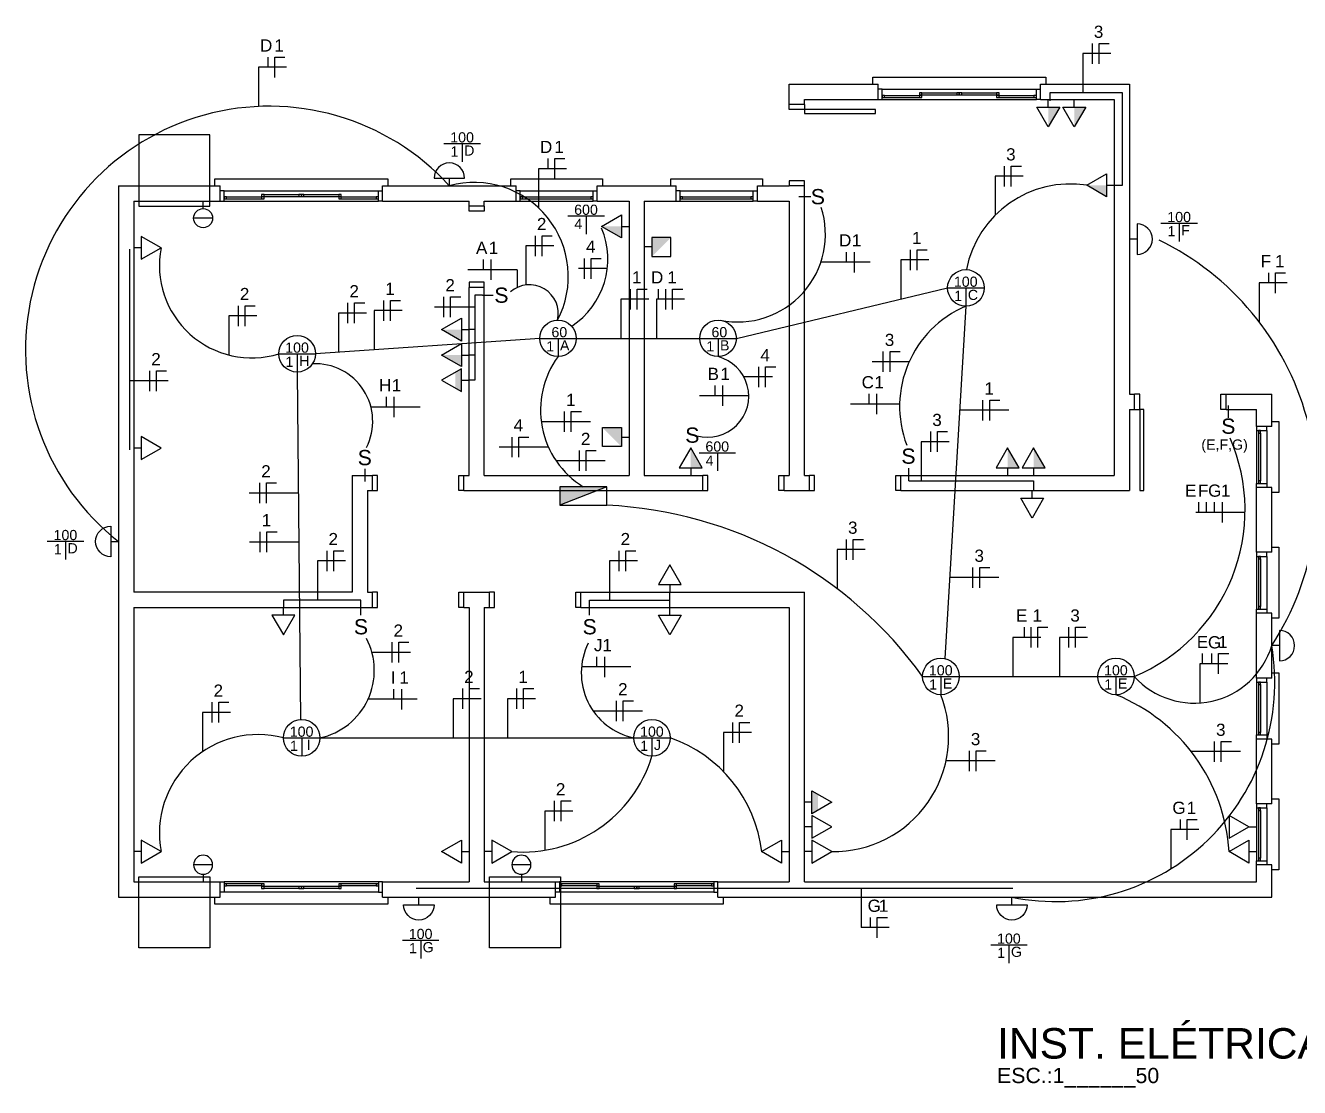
# Model space of a CAD drawing. Extents: x 2473.5 to 2536.7, y 2186.8 to 2225.
# Drawn here: x 2479.77 to 2492.31, y 2210.33 to 2220.79 of the extents above; entities that cross this region are included whole.
import ezdxf

# ---------------------------------------------------------------- set-up
doc = ezdxf.new("R2010")
doc.units = 0
doc.header["$LTSCALE"] = 7
doc.linetypes.add('HIDDEN', pattern=[0.375, 0.25, -0.125])
doc.layers.get('0').update_dxf_attribs({"linetype": 'CONTINUOUS'})
for name, color, linetype in [('CIRC-3', 4, 'CONTINUOUS'), ('ELET', 3, 'CONTINUOUS'), ('FINO', 8, 'CONTINUOUS'), ('FIO2', 4, 'CONTINUOUS'), ('FIO3', 4, 'CONTINUOUS'), ('FIO4', 4, 'CONTINUOUS'), ('PROJECAO', 13, 'HIDDEN'), ('REG60-100', 7, 'CONTINUOUS')]:
    doc.layers.add(name, color=color, linetype=linetype)
doc.styles.add('STYLE5', font='arial.ttf')

# ---------------------------------------------------------------- blocks, each defined once
blk = doc.blocks.new('A$C23A16236')
at = {"layer": 'ELET'}
for p, q in [((0, 15), (30, 15)), ((15, 15), (15, 0))]:
    blk.add_line(p, q, dxfattribs=at)
blk.add_circle((15, 15), 15, dxfattribs=at)
blk = doc.blocks.new('EL_PTLPA')
at = {"color": 0, "linetype": 'ByBlock'}
for p, q in [((-3, 1.5), (3, 1.5)), ((0, 1.5), (0, 0))]:
    blk.add_line(p, q, dxfattribs=at)
blk.add_arc((0, 1.5), 3, 0, 180, dxfattribs=at)
blk = doc.blocks.new('EL_TOM2')
at = {"color": 0, "linetype": 'ByBlock'}
blk.add_line((0, 1.5), (0, 0), dxfattribs=at)
blk.add_lwpolyline([(-2.25, 1.5), (2.25, 1.5), (0, 5.4)], close=True, dxfattribs=at)
blk.add_solid([(0, 5.4), (0, 1.5), (2.25, 1.5)], dxfattribs=at)
blk = doc.blocks.new('EL_TOM1')
at = {"color": 0, "linetype": 'ByBlock'}
blk.add_line((0, 1.5), (0, 0), dxfattribs=at)
blk.add_lwpolyline([(-2.25, 1.5), (2.25, 1.5), (0, 5.4)], close=True, dxfattribs=at)
blk = doc.blocks.new('EL_ETV')
at = {"color": 0, "linetype": 'ByBlock'}
blk.add_line((0, 1.5), (0, 0), dxfattribs=at)
blk.add_lwpolyline([(-2.25, 1.5), (2.25, 1.5), (0, 5.4)], close=True, dxfattribs=at)
blk.add_solid([(-2.25, 1.5), (-1.55, 2.71), (2.25, 1.5), (1.55, 2.71)], dxfattribs=at)
blk = doc.blocks.new('EL_EPORT')
at = {"color": 0, "linetype": 'ByBlock'}
for p, q in [((1.25, 3.5), (-1.25, 3.5)), ((-1.25, 3.5), (-1.25, 1)), ((1.25, 1), (1.25, 3.5)), ((-1.25, 1), (1.25, 1)), ((0, 1), (0, 0))]:
    blk.add_line(p, q, dxfattribs=at)
blk.add_solid([(-1.25, 3.5), (-1.25, 1), (1.25, 1)], dxfattribs=at)
blk = doc.blocks.new('EL_INT2S')
at = {"color": 0, "linetype": 'ByBlock'}
for p, q in [((-1.25, 2.25), (1.25, 2.25)), ((0, 1), (0, 0))]:
    blk.add_line(p, q, dxfattribs=at)
blk.add_circle((0, 2.25), 1.25, dxfattribs=at)
blk = doc.blocks.new('A$C2C255BD0')
at = {"layer": 'ELET'}
blk.add_hatch(color=256, dxfattribs=at).paths.add_polyline_path([(46.5, 18.2), (0, 18.2), (0, 0)])
blk.add_line((46.5, 18.2), (0, 0), dxfattribs=at)
blk.add_lwpolyline([(0, 0), (46.5, 0), (46.5, 18.2), (0, 18.2)], close=True, dxfattribs=at)
blk = doc.blocks.new('EL_ETEL')
at = {"color": 0, "linetype": 'ByBlock'}
blk.add_line((0, 1.5), (0, 0), dxfattribs=at)
blk.add_lwpolyline([(2.25, 5.4), (-2.25, 5.4), (0, 1.5)], close=True, dxfattribs=at)

msp = doc.modelspace()

# ---------------------------------------------------------------- linework, layer by layer
at = {"layer": 'CIRC-3'}
for p, q in [((2484.78695, 2218.51664), (2484.78695, 2218.71664)), ((2484.96937, 2218.61664), (2484.69381, 2218.61664)), ((2484.69381, 2218.61664), (2484.69381, 2218.23161)), ((2483.88648, 2217.9144), (2483.88648, 2218.1144)), ((2481.86402, 2217.82781), (2481.86402, 2218.02781)), ((2482.84925, 2217.95547), (2482.84925, 2217.57044)), ((2483.12481, 2217.95547), (2482.84925, 2217.95547)), ((2482.94239, 2217.85547), (2482.94239, 2218.05547)), ((2484.1893, 2218.0144), (2483.79333, 2218.0144)), ((2482.04644, 2217.92781), (2481.77088, 2217.92781)), ((2481.77088, 2217.92781), (2481.77088, 2217.54277)), ((2480.99183, 2217.18712), (2480.99183, 2217.38712)), ((2481.17425, 2217.28712), (2480.79341, 2217.28712)), ((2485.22014, 2216.40239), (2485.22014, 2216.60239)), ((2485.47457, 2216.50239), (2484.99051, 2216.50239)), ((2482.07419, 2216.08334), (2482.07419, 2216.28334)), ((2482.45408, 2216.18334), (2481.97001, 2216.18334)), ((2482.73642, 2215.41666), (2482.73642, 2215.61666)), ((2485.61086, 2215.41666), (2485.61086, 2215.61666)), ((2482.64328, 2215.51666), (2482.64328, 2215.13163)), ((2482.91884, 2215.51666), (2482.64328, 2215.51666)), ((2485.79328, 2215.51666), (2485.51772, 2215.51666)), ((2485.51772, 2215.51666), (2485.51772, 2215.13163)), ((2483.37642, 2214.5158), (2483.37642, 2214.7158)), ((2483.55884, 2214.6158), (2483.17801, 2214.6158)), ((2484.07123, 2214.06067), (2484.07123, 2214.26067)), ((2481.60538, 2213.92525), (2481.60538, 2214.12525)), ((2483.97809, 2214.16067), (2483.97809, 2213.77564)), ((2484.25365, 2214.16067), (2483.97809, 2214.16067)), ((2485.58628, 2213.93921), (2485.58628, 2214.13921)), ((2481.7878, 2214.02525), (2481.51224, 2214.02525)), ((2481.51224, 2214.02525), (2481.51224, 2213.64021)), ((2485.84072, 2214.03921), (2485.35665, 2214.03921)), ((2486.91382, 2213.82775), (2486.63826, 2213.82775)), ((2486.63826, 2213.82775), (2486.63826, 2213.44272)), ((2486.7314, 2213.72775), (2486.7314, 2213.92775)), ((2484.97391, 2212.95467), (2484.97391, 2213.15467)), ((2485.15634, 2213.05467), (2484.88077, 2213.05467)), ((2484.88077, 2213.05467), (2484.88077, 2212.66964))]:
    msp.add_line(p, q, dxfattribs=at)
for points in [[(2484.85271, 2218.51664), (2484.85271, 2218.71664), (2484.95271, 2218.71664)], [(2483.95223, 2217.9144), (2483.95223, 2218.1144), (2484.05223, 2218.1144)], [(2481.92978, 2217.82781), (2481.92978, 2218.02781), (2482.02978, 2218.02781)], [(2483.00815, 2217.85547), (2483.00815, 2218.05547), (2483.10815, 2218.05547)], [(2481.05759, 2217.18712), (2481.05759, 2217.38712), (2481.15759, 2217.38712)], [(2485.2859, 2216.40239), (2485.2859, 2216.60239), (2485.3859, 2216.60239)], [(2482.13994, 2216.08334), (2482.13994, 2216.28334), (2482.23994, 2216.28334)], [(2482.80218, 2215.41666), (2482.80218, 2215.61666), (2482.90218, 2215.61666)], [(2485.67662, 2215.41666), (2485.67662, 2215.61666), (2485.77662, 2215.61666)], [(2483.44218, 2214.5158), (2483.44218, 2214.7158), (2483.54218, 2214.7158)], [(2484.13699, 2214.06067), (2484.13699, 2214.26067), (2484.23699, 2214.26067)], [(2481.67114, 2213.92525), (2481.67114, 2214.12525), (2481.77114, 2214.12525)], [(2485.65204, 2213.93921), (2485.65204, 2214.13921), (2485.75204, 2214.13921)], [(2486.79716, 2213.72775), (2486.79716, 2213.92775), (2486.89716, 2213.92775)], [(2485.03967, 2212.95467), (2485.03967, 2213.15467), (2485.13967, 2213.15467)]]:
    msp.add_lwpolyline(points, dxfattribs=at)
at = {"layer": 'ELET'}
for p, q in [((2490.56564, 2220.12348), (2489.84931, 2220.12348)), ((2489.84931, 2220.12348), (2489.84931, 2220.04541)), ((2490.56564, 2219.21266), (2490.56564, 2220.12348)), ((2483.88673, 2219.62368), (2484.24673, 2219.62368)), ((2484.06673, 2219.62368), (2484.06673, 2219.44368)), ((2490.48363, 2219.21266), (2490.56564, 2219.21266)), ((2487.37813, 2219.10097), (2487.49806, 2219.10097)), ((2485.106, 2218.91146), (2485.466, 2218.91146)), ((2485.286, 2218.91146), (2485.286, 2218.73146)), ((2490.94321, 2218.83983), (2491.30321, 2218.83983)), ((2491.12321, 2218.83983), (2491.12321, 2218.65983)), ((2480.79341, 2218.58306), (2480.79341, 2216.60973)), ((2486.76454, 2217.70646), (2488.84328, 2218.20336)), ((2484.268, 2218.13009), (2484.1893, 2218.13009)), ((2484.1893, 2218.13009), (2484.1893, 2217.29498)), ((2484.268, 2218.13009), (2484.37182, 2218.13009)), ((2489.02328, 2218.02336), (2488.81595, 2214.55516)), ((2484.82954, 2217.70646), (2482.62231, 2217.55485)), ((2484.1893, 2217.79271), (2484.13363, 2217.79271)), ((2485.18954, 2217.70646), (2486.40454, 2217.70646)), ((2484.1893, 2217.54188), (2484.13363, 2217.54188)), ((2482.44231, 2217.37485), (2482.47609, 2213.9553)), ((2484.1893, 2217.29498), (2484.13363, 2217.29498)), ((2491.60872, 2216.92465), (2491.60872, 2217.04498)), ((2486.39746, 2216.58169), (2486.75746, 2216.58169)), ((2486.57746, 2216.58169), (2486.57746, 2216.40169)), ((2483.11203, 2216.29855), (2483.11203, 2216.42141)), ((2488.46192, 2216.30408), (2488.46192, 2216.42817)), ((2488.46192, 2216.30408), (2489.68963, 2216.30408)), ((2489.68963, 2216.30408), (2489.68963, 2216.20785)), ((2479.98295, 2215.71052), (2480.34295, 2215.71052)), ((2480.16295, 2215.71052), (2480.16295, 2215.53052)), ((2486.11045, 2215.05785), (2486.11045, 2215.20785)), ((2483.06868, 2215.13163), (2482.30681, 2215.13163)), ((2482.30681, 2215.13163), (2482.30681, 2215.05785)), ((2483.06868, 2214.9842), (2483.06868, 2215.13163)), ((2485.31919, 2214.9842), (2485.31919, 2215.13163)), ((2485.31919, 2215.13163), (2486.11045, 2215.13163)), ((2488.95705, 2214.37942), (2490.32064, 2214.37942)), ((2482.66707, 2213.77564), (2485.75425, 2213.77564)), ((2489.48686, 2212.29364), (2483.61197, 2212.29364)), ((2483.47826, 2211.78497), (2483.83826, 2211.78497)), ((2483.65826, 2211.78497), (2483.65826, 2211.60497)), ((2489.26753, 2211.73923), (2489.62753, 2211.73923)), ((2489.44753, 2211.73923), (2489.44753, 2211.55923))]:
    msp.add_line(p, q, dxfattribs=at)
for centre, radius, start, end in [((2482.16722, 2217.59232), 2.39839, 42.344613, 231.787795), ((2484.18479, 2218.31486), 0.92597, 332.439148, 105.336461), ((2490.05117, 2218.18391), 1.04152, 81.017963, 168.96476), ((2486.77788, 2218.73109), 0.86321, 258.506335, 17.840379), ((2484.70982, 2218.48593), 0.78991, 303.347188, 22.789097), ((2481.9951, 2218.42317), 0.9085, 168.934264, 287.104643), ((2489.7124, 2216.18753), 2.76626, 327.047699, 63.96542), ((2484.72872, 2217.94968), 0.28409, 347.134919, 131.410883), ((2489.44226, 2217.03763), 1.07107, 113.02788, 200.938646), ((2482.61831, 2216.88942), 0.56789, 333.006937, 92.531418), ((2485.72281, 2217.00099), 0.88593, 143.620688, 238.402999), ((2486.48326, 2217.13616), 0.40323, 254.464395, 75.452928), ((2489.99815, 2216.01567), 1.77288, 292.641401, 23.565559), ((2485.30638, 2212.01771), 4.05045, 35.666918, 87.382609), ((2482.5239, 2214.43815), 0.6778, 282.194441, 27.6436), ((2485.89146, 2214.41429), 0.65323, 153.45396, 257.874741), ((2489.9061, 2214.32246), 2.15784, 258.511674, 9.61436), ((2491.27133, 2214.91376), 0.79651, 222.132719, 343.148286), ((2487.72021, 2213.78935), 1.1336, 269.154672, 21.206831), ((2489.83135, 2212.54361), 1.78596, 3.603875, 67.991182), ((2482.05813, 2212.83649), 0.97158, 75.153862, 190.713857), ((2485.67004, 2212.49761), 1.35302, 6.717179, 70.833952), ((2484.66168, 2213.98114), 1.32968, 265.332801, 343.146736)]:
    msp.add_arc(centre, radius, start, end, dxfattribs=at)
at = {"layer": 'FINO'}
for p, q in [((2487.28363, 2220.20785), (2488.15863, 2220.20785)), ((2487.28363, 2220.00785), (2487.28363, 2220.20785)), ((2488.15863, 2220.05785), (2488.15863, 2220.20785)), ((2489.75863, 2220.20785), (2490.63363, 2220.20785)), ((2489.75863, 2220.05785), (2489.75863, 2220.20785)), ((2490.63363, 2220.20785), (2490.63363, 2217.15785)), ((2488.19863, 2220.15785), (2489.71863, 2220.15785)), ((2488.22363, 2220.09785), (2488.56613, 2220.09785)), ((2488.59113, 2220.12285), (2488.93363, 2220.12285)), ((2488.59113, 2220.10285), (2488.93363, 2220.10285)), ((2488.98363, 2220.12285), (2489.32613, 2220.12285)), ((2488.98363, 2220.10285), (2489.32613, 2220.10285)), ((2489.35113, 2220.09785), (2489.69363, 2220.09785)), ((2487.43363, 2220.00785), (2487.28363, 2220.00785)), ((2487.43363, 2220.05785), (2488.15863, 2220.05785)), ((2487.43363, 2220.00785), (2487.43363, 2220.05785)), ((2488.19863, 2220.05785), (2489.71863, 2220.05785)), ((2488.22363, 2220.07785), (2488.56613, 2220.07785)), ((2489.35113, 2220.07785), (2489.69363, 2220.07785)), ((2489.75863, 2220.05785), (2490.48363, 2220.05785)), ((2490.48363, 2220.05785), (2490.48363, 2216.35785)), ((2480.68363, 2219.20785), (2481.68363, 2219.20785)), ((2480.68363, 2219.20785), (2480.68363, 2212.20785)), ((2481.68363, 2219.05785), (2481.68363, 2219.20785)), ((2483.28363, 2219.20785), (2484.59613, 2219.20785)), ((2483.28363, 2219.05785), (2483.28363, 2219.20785)), ((2484.59613, 2219.05785), (2484.59613, 2219.20785)), ((2485.39613, 2219.20785), (2486.17113, 2219.20785)), ((2485.39613, 2219.05785), (2485.39613, 2219.20785)), ((2486.17113, 2219.05785), (2486.17113, 2219.20785)), ((2486.97113, 2219.20785), (2487.28363, 2219.20785)), ((2486.97113, 2219.05785), (2486.97113, 2219.20785)), ((2487.43363, 2219.20785), (2487.28363, 2219.20785)), ((2487.43363, 2216.35785), (2487.43363, 2219.20785)), ((2481.72363, 2219.15785), (2483.24363, 2219.15785)), ((2481.74863, 2219.09785), (2482.09113, 2219.09785)), ((2481.74863, 2219.07785), (2482.09113, 2219.07785)), ((2482.11613, 2219.12285), (2482.45863, 2219.12285)), ((2482.11613, 2219.10285), (2482.45863, 2219.10285)), ((2482.50863, 2219.12285), (2482.85113, 2219.12285)), ((2482.50863, 2219.10285), (2482.85113, 2219.10285)), ((2482.87613, 2219.09785), (2483.21863, 2219.09785)), ((2482.87613, 2219.07785), (2483.21863, 2219.07785)), ((2484.63613, 2219.15785), (2485.35613, 2219.15785)), ((2484.66113, 2219.09785), (2485.33113, 2219.09785)), ((2484.66113, 2219.07785), (2485.33113, 2219.07785)), ((2486.21113, 2219.15785), (2486.93113, 2219.15785)), ((2486.23613, 2219.09785), (2486.90613, 2219.09785)), ((2486.23613, 2219.07785), (2486.90613, 2219.07785)), ((2480.83363, 2219.05785), (2481.68363, 2219.05785)), ((2480.83363, 2219.05785), (2480.83363, 2215.20785)), ((2481.72363, 2219.05785), (2483.24363, 2219.05785)), ((2483.28363, 2219.05785), (2484.13363, 2219.05785)), ((2484.13363, 2219.00785), (2484.13363, 2219.05785)), ((2484.28363, 2219.00785), (2484.13363, 2219.00785)), ((2484.28363, 2219.05785), (2484.59613, 2219.05785)), ((2484.28363, 2219.00785), (2484.28363, 2219.05785)), ((2484.63613, 2219.05785), (2485.35613, 2219.05785)), ((2485.39613, 2219.05785), (2485.70863, 2219.05785)), ((2485.70863, 2219.05785), (2485.70863, 2216.35785)), ((2485.85863, 2219.05785), (2486.17113, 2219.05785)), ((2485.85863, 2219.05785), (2485.85863, 2216.35785)), ((2486.21113, 2219.05785), (2486.93113, 2219.05785)), ((2486.97113, 2219.05785), (2487.28363, 2219.05785)), ((2487.28363, 2219.05785), (2487.28363, 2216.35785)), ((2484.13363, 2216.35785), (2484.13363, 2218.20785)), ((2484.28363, 2218.20785), (2484.13363, 2218.20785)), ((2484.28363, 2216.35785), (2484.28363, 2218.20785)), ((2490.63363, 2217.15785), (2490.68363, 2217.15785)), ((2490.68363, 2217.00785), (2490.68363, 2217.15785)), ((2491.58363, 2217.15785), (2492.03363, 2217.15785)), ((2491.58363, 2217.00785), (2491.58363, 2217.15785)), ((2492.03363, 2216.8391), (2492.03363, 2217.15785)), ((2490.63363, 2217.00785), (2490.68363, 2217.00785)), ((2490.63363, 2217.00785), (2490.63363, 2216.20785)), ((2491.58363, 2217.00785), (2491.88363, 2217.00785)), ((2491.88363, 2216.8391), (2491.88363, 2217.00785)), ((2492.03363, 2216.8391), (2491.88363, 2216.8391)), ((2491.88363, 2216.7991), (2491.88363, 2216.2791)), ((2491.90363, 2216.7741), (2491.90363, 2216.3041)), ((2491.90363, 2216.7741), (2491.90363, 2216.3041)), ((2491.92363, 2216.7741), (2491.92363, 2216.3041)), ((2491.92363, 2216.7741), (2491.92363, 2216.3041)), ((2491.98363, 2216.7991), (2491.98363, 2216.2791)), ((2482.98363, 2216.35785), (2483.18363, 2216.35785)), ((2482.98363, 2216.35785), (2482.98363, 2215.20785)), ((2483.18363, 2216.20785), (2483.18363, 2216.35785)), ((2484.08363, 2216.35785), (2484.13363, 2216.35785)), ((2484.08363, 2216.20785), (2484.08363, 2216.35785)), ((2484.28363, 2216.35785), (2485.70863, 2216.35785)), ((2485.85863, 2216.35785), (2486.43363, 2216.35785)), ((2486.43363, 2216.20785), (2486.43363, 2216.35785)), ((2487.23363, 2216.35785), (2487.28363, 2216.35785)), ((2487.23363, 2216.20785), (2487.23363, 2216.35785)), ((2487.43363, 2216.35785), (2487.48363, 2216.35785)), ((2487.48363, 2216.20785), (2487.48363, 2216.35785)), ((2488.38363, 2216.35785), (2490.48363, 2216.35785)), ((2488.38363, 2216.20785), (2488.38363, 2216.35785)), ((2483.13363, 2216.20785), (2483.18363, 2216.20785)), ((2483.13363, 2216.20785), (2483.13363, 2215.20785)), ((2484.08363, 2216.20785), (2486.43363, 2216.20785)), ((2487.23363, 2216.20785), (2487.48363, 2216.20785)), ((2488.38363, 2216.20785), (2490.63363, 2216.20785)), ((2491.88363, 2215.6016), (2491.88363, 2216.2391)), ((2492.03363, 2216.2391), (2491.88363, 2216.2391)), ((2492.03363, 2215.6016), (2492.03363, 2216.2391)), ((2492.03363, 2215.6016), (2491.88363, 2215.6016)), ((2491.88363, 2215.5616), (2491.88363, 2215.0416)), ((2491.90363, 2215.5366), (2491.90363, 2215.0666)), ((2491.90363, 2215.5366), (2491.90363, 2215.0666)), ((2491.92363, 2215.5366), (2491.92363, 2215.0666)), ((2491.92363, 2215.5366), (2491.92363, 2215.0666)), ((2491.98363, 2215.5616), (2491.98363, 2215.0416)), ((2482.98363, 2215.20785), (2480.83363, 2215.20785)), ((2483.13363, 2215.20785), (2483.18363, 2215.20785)), ((2483.18363, 2215.05785), (2483.18363, 2215.20785)), ((2484.08363, 2215.20785), (2484.33363, 2215.20785)), ((2484.08363, 2215.05785), (2484.08363, 2215.20785)), ((2484.33363, 2215.05785), (2484.33363, 2215.20785)), ((2485.23363, 2215.20785), (2487.43363, 2215.20785)), ((2485.23363, 2215.05785), (2485.23363, 2215.20785)), ((2487.43363, 2212.35785), (2487.43363, 2215.20785)), ((2480.83363, 2215.05785), (2483.18363, 2215.05785)), ((2480.83363, 2215.05785), (2480.83363, 2212.35785)), ((2484.08363, 2215.05785), (2484.13363, 2215.05785)), ((2484.13363, 2215.05785), (2484.13363, 2212.35785)), ((2484.28363, 2215.05785), (2484.33363, 2215.05785)), ((2484.28363, 2215.05785), (2484.28363, 2212.35785)), ((2485.23363, 2215.05785), (2487.28363, 2215.05785)), ((2487.28363, 2215.05785), (2487.28363, 2212.35785)), ((2491.88363, 2214.3641), (2491.88363, 2215.0016)), ((2492.03363, 2215.0016), (2491.88363, 2215.0016)), ((2492.03363, 2214.3641), (2492.03363, 2215.0016)), ((2492.03363, 2214.3641), (2491.88363, 2214.3641)), ((2491.88363, 2214.3241), (2491.88363, 2213.8041)), ((2491.98363, 2214.3241), (2491.98363, 2213.8041)), ((2491.90363, 2214.2991), (2491.90363, 2213.8291)), ((2491.90363, 2214.2991), (2491.90363, 2213.8291)), ((2491.92363, 2214.2991), (2491.92363, 2213.8291)), ((2491.92363, 2214.2991), (2491.92363, 2213.8291)), ((2491.88363, 2213.1266), (2491.88363, 2213.7641)), ((2492.03363, 2213.7641), (2491.88363, 2213.7641)), ((2492.03363, 2213.1266), (2492.03363, 2213.7641)), ((2492.03363, 2213.1266), (2491.88363, 2213.1266)), ((2491.88363, 2213.0866), (2491.88363, 2212.5666)), ((2491.90363, 2213.0616), (2491.90363, 2212.5916)), ((2491.90363, 2213.0616), (2491.90363, 2212.5916)), ((2491.92363, 2213.0616), (2491.92363, 2212.5916)), ((2491.92363, 2213.0616), (2491.92363, 2212.5916)), ((2491.98363, 2213.0866), (2491.98363, 2212.5666)), ((2491.88363, 2212.35785), (2491.88363, 2212.5266)), ((2492.03363, 2212.5266), (2491.88363, 2212.5266)), ((2492.03363, 2212.20785), (2492.03363, 2212.5266)), ((2480.83363, 2212.35785), (2481.68363, 2212.35785)), ((2481.68363, 2212.20785), (2481.68363, 2212.35785)), ((2483.24363, 2212.35785), (2481.72363, 2212.35785)), ((2482.09113, 2212.33785), (2481.74863, 2212.33785)), ((2482.09113, 2212.31785), (2481.74863, 2212.31785)), ((2482.45863, 2212.31285), (2482.11613, 2212.31285)), ((2482.85113, 2212.31285), (2482.50863, 2212.31285)), ((2483.21863, 2212.33785), (2482.87613, 2212.33785)), ((2483.21863, 2212.31785), (2482.87613, 2212.31785)), ((2483.28363, 2212.35785), (2484.13363, 2212.35785)), ((2483.28363, 2212.20785), (2483.28363, 2212.35785)), ((2484.28363, 2212.35785), (2484.98363, 2212.35785)), ((2484.98363, 2212.20785), (2484.98363, 2212.35785)), ((2486.54363, 2212.35785), (2485.02363, 2212.35785)), ((2485.39113, 2212.33785), (2485.04863, 2212.33785)), ((2485.39113, 2212.31785), (2485.04863, 2212.31785)), ((2485.75863, 2212.31285), (2485.41613, 2212.31285)), ((2486.15113, 2212.31285), (2485.80863, 2212.31285)), ((2486.51863, 2212.33785), (2486.17613, 2212.33785)), ((2486.51863, 2212.31785), (2486.17613, 2212.31785)), ((2486.58363, 2212.35785), (2487.28363, 2212.35785)), ((2486.58363, 2212.20785), (2486.58363, 2212.35785)), ((2487.43363, 2212.35785), (2491.88363, 2212.35785)), ((2480.68363, 2212.20785), (2481.68363, 2212.20785)), ((2483.24363, 2212.25785), (2481.72363, 2212.25785)), ((2482.45863, 2212.29285), (2482.11613, 2212.29285)), ((2482.85113, 2212.29285), (2482.50863, 2212.29285)), ((2483.28363, 2212.20785), (2484.98363, 2212.20785)), ((2486.54363, 2212.25785), (2485.02363, 2212.25785)), ((2485.75863, 2212.29285), (2485.41613, 2212.29285)), ((2486.15113, 2212.29285), (2485.80863, 2212.29285)), ((2486.58363, 2212.20785), (2492.03363, 2212.20785))]:
    msp.add_line(p, q, dxfattribs=at)
for points in [[(2488.10863, 2220.20785), (2488.10863, 2220.27785), (2489.80863, 2220.27785), (2489.80863, 2220.20785)], [(2488.15863, 2220.05785), (2488.19863, 2220.05785), (2488.19863, 2220.15785), (2488.15863, 2220.15785)], [(2489.75863, 2220.05785), (2489.71863, 2220.05785), (2489.71863, 2220.15785), (2489.75863, 2220.15785)], [(2487.43363, 2220.00785), (2487.43363, 2219.95785), (2487.28363, 2219.95785), (2487.28363, 2220.00785)], [(2481.63363, 2219.20785), (2481.63363, 2219.27785), (2483.33363, 2219.27785), (2483.33363, 2219.20785)], [(2484.54613, 2219.20785), (2484.54613, 2219.27785), (2485.44613, 2219.27785), (2485.44613, 2219.20785)], [(2486.12113, 2219.20785), (2486.12113, 2219.27785), (2487.02113, 2219.27785), (2487.02113, 2219.20785)], [(2487.43363, 2219.20785), (2487.43363, 2219.25785), (2487.28363, 2219.25785), (2487.28363, 2219.20785)], [(2481.68363, 2219.05785), (2481.72363, 2219.05785), (2481.72363, 2219.15785), (2481.68363, 2219.15785)], [(2483.28363, 2219.05785), (2483.24363, 2219.05785), (2483.24363, 2219.15785), (2483.28363, 2219.15785)], [(2484.59613, 2219.05785), (2484.63613, 2219.05785), (2484.63613, 2219.15785), (2484.59613, 2219.15785)], [(2485.39613, 2219.05785), (2485.35613, 2219.05785), (2485.35613, 2219.15785), (2485.39613, 2219.15785)], [(2486.17113, 2219.05785), (2486.21113, 2219.05785), (2486.21113, 2219.15785), (2486.17113, 2219.15785)], [(2486.97113, 2219.05785), (2486.93113, 2219.05785), (2486.93113, 2219.15785), (2486.97113, 2219.15785)], [(2484.28363, 2219.00785), (2484.28363, 2218.95785), (2484.13363, 2218.95785), (2484.13363, 2219.00785)], [(2484.28363, 2218.20785), (2484.28363, 2218.25785), (2484.13363, 2218.25785), (2484.13363, 2218.20785)], [(2490.68363, 2217.00785), (2490.73363, 2217.00785), (2490.73363, 2217.15785), (2490.68363, 2217.15785)], [(2491.58363, 2217.00785), (2491.53363, 2217.00785), (2491.53363, 2217.15785), (2491.58363, 2217.15785)], [(2491.88363, 2216.8391), (2491.88363, 2216.7991), (2491.98363, 2216.7991), (2491.98363, 2216.8391)], [(2492.03363, 2216.8891), (2492.10363, 2216.8891), (2492.10363, 2216.1891), (2492.03363, 2216.1891)], [(2483.18363, 2216.20785), (2483.23363, 2216.20785), (2483.23363, 2216.35785), (2483.18363, 2216.35785)], [(2484.08363, 2216.20785), (2484.03363, 2216.20785), (2484.03363, 2216.35785), (2484.08363, 2216.35785)], [(2486.43363, 2216.20785), (2486.48363, 2216.20785), (2486.48363, 2216.35785), (2486.43363, 2216.35785)], [(2487.23363, 2216.20785), (2487.18363, 2216.20785), (2487.18363, 2216.35785), (2487.23363, 2216.35785)], [(2487.48363, 2216.20785), (2487.53363, 2216.20785), (2487.53363, 2216.35785), (2487.48363, 2216.35785)], [(2488.38363, 2216.20785), (2488.33363, 2216.20785), (2488.33363, 2216.35785), (2488.38363, 2216.35785)], [(2491.88363, 2216.2391), (2491.88363, 2216.2791), (2491.98363, 2216.2791), (2491.98363, 2216.2391)], [(2491.88363, 2215.6016), (2491.88363, 2215.5616), (2491.98363, 2215.5616), (2491.98363, 2215.6016)], [(2492.03363, 2215.6516), (2492.10363, 2215.6516), (2492.10363, 2214.9516), (2492.03363, 2214.9516)], [(2483.18363, 2215.05785), (2483.23363, 2215.05785), (2483.23363, 2215.20785), (2483.18363, 2215.20785)], [(2484.08363, 2215.05785), (2484.03363, 2215.05785), (2484.03363, 2215.20785), (2484.08363, 2215.20785)], [(2484.33363, 2215.05785), (2484.38363, 2215.05785), (2484.38363, 2215.20785), (2484.33363, 2215.20785)], [(2485.23363, 2215.05785), (2485.18363, 2215.05785), (2485.18363, 2215.20785), (2485.23363, 2215.20785)], [(2491.88363, 2215.0016), (2491.88363, 2215.0416), (2491.98363, 2215.0416), (2491.98363, 2215.0016)], [(2491.88363, 2214.3641), (2491.88363, 2214.3241), (2491.98363, 2214.3241), (2491.98363, 2214.3641)], [(2492.03363, 2214.4141), (2492.10363, 2214.4141), (2492.10363, 2213.7141), (2492.03363, 2213.7141)], [(2491.88363, 2213.7641), (2491.88363, 2213.8041), (2491.98363, 2213.8041), (2491.98363, 2213.7641)], [(2491.88363, 2213.1266), (2491.88363, 2213.0866), (2491.98363, 2213.0866), (2491.98363, 2213.1266)], [(2492.03363, 2213.1766), (2492.10363, 2213.1766), (2492.10363, 2212.4766), (2492.03363, 2212.4766)], [(2491.88363, 2212.5266), (2491.88363, 2212.5666), (2491.98363, 2212.5666), (2491.98363, 2212.5266)], [(2481.68363, 2212.35785), (2481.72363, 2212.35785), (2481.72363, 2212.25785), (2481.68363, 2212.25785)], [(2483.28363, 2212.35785), (2483.24363, 2212.35785), (2483.24363, 2212.25785), (2483.28363, 2212.25785)], [(2484.98363, 2212.35785), (2485.02363, 2212.35785), (2485.02363, 2212.25785), (2484.98363, 2212.25785)], [(2486.58363, 2212.35785), (2486.54363, 2212.35785), (2486.54363, 2212.25785), (2486.58363, 2212.25785)], [(2483.33363, 2212.20785), (2483.33363, 2212.13785), (2481.63363, 2212.13785), (2481.63363, 2212.20785)], [(2486.63363, 2212.20785), (2486.63363, 2212.13785), (2484.93363, 2212.13785), (2484.93363, 2212.20785)]]:
    msp.add_lwpolyline(points, dxfattribs=at)
for points in [[(2488.19863, 2220.07785), (2488.22363, 2220.07785), (2488.22363, 2220.09785), (2488.19863, 2220.09785)], [(2488.56613, 2220.10285), (2488.59113, 2220.10285), (2488.59113, 2220.12285), (2488.56613, 2220.12285)], [(2488.59113, 2220.09785), (2488.56613, 2220.09785), (2488.56613, 2220.07785), (2488.59113, 2220.07785)], [(2488.95863, 2220.12285), (2488.93363, 2220.12285), (2488.93363, 2220.10285), (2488.95863, 2220.10285)], [(2488.95863, 2220.10285), (2488.98363, 2220.10285), (2488.98363, 2220.12285), (2488.95863, 2220.12285)], [(2489.35113, 2220.12285), (2489.32613, 2220.12285), (2489.32613, 2220.10285), (2489.35113, 2220.10285)], [(2489.32613, 2220.07785), (2489.35113, 2220.07785), (2489.35113, 2220.09785), (2489.32613, 2220.09785)], [(2489.71863, 2220.09785), (2489.69363, 2220.09785), (2489.69363, 2220.07785), (2489.71863, 2220.07785)], [(2488.13363, 2219.95785), (2487.43363, 2219.95785), (2487.43363, 2219.91785), (2488.13363, 2219.91785)], [(2481.72363, 2219.07785), (2481.74863, 2219.07785), (2481.74863, 2219.09785), (2481.72363, 2219.09785)], [(2482.09113, 2219.10285), (2482.11613, 2219.10285), (2482.11613, 2219.12285), (2482.09113, 2219.12285)], [(2482.11613, 2219.09785), (2482.09113, 2219.09785), (2482.09113, 2219.07785), (2482.11613, 2219.07785)], [(2482.48363, 2219.12285), (2482.45863, 2219.12285), (2482.45863, 2219.10285), (2482.48363, 2219.10285)], [(2482.48363, 2219.10285), (2482.50863, 2219.10285), (2482.50863, 2219.12285), (2482.48363, 2219.12285)], [(2482.87613, 2219.12285), (2482.85113, 2219.12285), (2482.85113, 2219.10285), (2482.87613, 2219.10285)], [(2482.85113, 2219.07785), (2482.87613, 2219.07785), (2482.87613, 2219.09785), (2482.85113, 2219.09785)], [(2483.24363, 2219.09785), (2483.21863, 2219.09785), (2483.21863, 2219.07785), (2483.24363, 2219.07785)], [(2484.63613, 2219.07785), (2484.66113, 2219.07785), (2484.66113, 2219.09785), (2484.63613, 2219.09785)], [(2485.35613, 2219.09785), (2485.33113, 2219.09785), (2485.33113, 2219.07785), (2485.35613, 2219.07785)], [(2486.21113, 2219.07785), (2486.23613, 2219.07785), (2486.23613, 2219.09785), (2486.21113, 2219.09785)], [(2486.93113, 2219.09785), (2486.90613, 2219.09785), (2486.90613, 2219.07785), (2486.93113, 2219.07785)], [(2490.73363, 2217.00785), (2490.73363, 2216.20785), (2490.77363, 2216.20785), (2490.77363, 2217.00785)], [(2491.90363, 2216.7991), (2491.90363, 2216.7741), (2491.92363, 2216.7741), (2491.92363, 2216.7991)], [(2491.90363, 2216.7991), (2491.90363, 2216.7741), (2491.92363, 2216.7741), (2491.92363, 2216.7991)], [(2491.92363, 2216.2791), (2491.92363, 2216.3041), (2491.90363, 2216.3041), (2491.90363, 2216.2791)], [(2491.92363, 2216.2791), (2491.92363, 2216.3041), (2491.90363, 2216.3041), (2491.90363, 2216.2791)], [(2491.90363, 2215.5616), (2491.90363, 2215.5366), (2491.92363, 2215.5366), (2491.92363, 2215.5616)], [(2491.90363, 2215.5616), (2491.90363, 2215.5366), (2491.92363, 2215.5366), (2491.92363, 2215.5616)], [(2491.92363, 2215.0416), (2491.92363, 2215.0666), (2491.90363, 2215.0666), (2491.90363, 2215.0416)], [(2491.92363, 2215.0416), (2491.92363, 2215.0666), (2491.90363, 2215.0666), (2491.90363, 2215.0416)], [(2491.90363, 2214.3241), (2491.90363, 2214.2991), (2491.92363, 2214.2991), (2491.92363, 2214.3241)], [(2491.90363, 2214.3241), (2491.90363, 2214.2991), (2491.92363, 2214.2991), (2491.92363, 2214.3241)], [(2491.92363, 2213.8041), (2491.92363, 2213.8291), (2491.90363, 2213.8291), (2491.90363, 2213.8041)], [(2491.92363, 2213.8041), (2491.92363, 2213.8291), (2491.90363, 2213.8291), (2491.90363, 2213.8041)], [(2491.90363, 2213.0866), (2491.90363, 2213.0616), (2491.92363, 2213.0616), (2491.92363, 2213.0866)], [(2491.90363, 2213.0866), (2491.90363, 2213.0616), (2491.92363, 2213.0616), (2491.92363, 2213.0866)], [(2491.92363, 2212.5666), (2491.92363, 2212.5916), (2491.90363, 2212.5916), (2491.90363, 2212.5666)], [(2491.92363, 2212.5666), (2491.92363, 2212.5916), (2491.90363, 2212.5916), (2491.90363, 2212.5666)], [(2481.72363, 2212.31785), (2481.74863, 2212.31785), (2481.74863, 2212.33785), (2481.72363, 2212.33785)], [(2482.11613, 2212.33785), (2482.09113, 2212.33785), (2482.09113, 2212.31785), (2482.11613, 2212.31785)], [(2482.09113, 2212.29285), (2482.11613, 2212.29285), (2482.11613, 2212.31285), (2482.09113, 2212.31285)], [(2482.48363, 2212.31285), (2482.45863, 2212.31285), (2482.45863, 2212.29285), (2482.48363, 2212.29285)], [(2482.48363, 2212.29285), (2482.50863, 2212.29285), (2482.50863, 2212.31285), (2482.48363, 2212.31285)], [(2482.85113, 2212.31785), (2482.87613, 2212.31785), (2482.87613, 2212.33785), (2482.85113, 2212.33785)], [(2482.87613, 2212.31285), (2482.85113, 2212.31285), (2482.85113, 2212.29285), (2482.87613, 2212.29285)], [(2483.24363, 2212.33785), (2483.21863, 2212.33785), (2483.21863, 2212.31785), (2483.24363, 2212.31785)], [(2485.02363, 2212.31785), (2485.04863, 2212.31785), (2485.04863, 2212.33785), (2485.02363, 2212.33785)], [(2485.41613, 2212.33785), (2485.39113, 2212.33785), (2485.39113, 2212.31785), (2485.41613, 2212.31785)], [(2485.39113, 2212.29285), (2485.41613, 2212.29285), (2485.41613, 2212.31285), (2485.39113, 2212.31285)], [(2485.78363, 2212.31285), (2485.75863, 2212.31285), (2485.75863, 2212.29285), (2485.78363, 2212.29285)], [(2485.78363, 2212.29285), (2485.80863, 2212.29285), (2485.80863, 2212.31285), (2485.78363, 2212.31285)], [(2486.15113, 2212.31785), (2486.17613, 2212.31785), (2486.17613, 2212.33785), (2486.15113, 2212.33785)], [(2486.17613, 2212.31285), (2486.15113, 2212.31285), (2486.15113, 2212.29285), (2486.17613, 2212.29285)], [(2486.54363, 2212.33785), (2486.51863, 2212.33785), (2486.51863, 2212.31785), (2486.54363, 2212.31785)]]:
    msp.add_lwpolyline(points, close=True, dxfattribs=at)
at = {"layer": 'FIO2'}
for p, q in [((2485.27, 2218.29367), (2485.27, 2218.49367)), ((2485.49433, 2218.39367), (2485.21137, 2218.39367)), ((2485.6291, 2218.09149), (2485.6291, 2217.70646)), ((2485.90466, 2218.09149), (2485.6291, 2218.09149)), ((2485.72224, 2217.99149), (2485.72224, 2218.19149)), ((2487.12149, 2217.32687), (2486.83854, 2217.32687)), ((2486.98656, 2217.22687), (2486.98656, 2217.42687)), ((2484.55763, 2216.53583), (2484.55763, 2216.73583)), ((2484.91564, 2216.63583), (2484.43157, 2216.63583))]:
    msp.add_line(p, q, dxfattribs=at)
for points in [[(2485.33576, 2218.29367), (2485.33576, 2218.49367), (2485.43576, 2218.49367)], [(2485.788, 2217.99149), (2485.788, 2218.19149), (2485.888, 2218.19149)], [(2487.05231, 2217.22687), (2487.05231, 2217.42687), (2487.15231, 2217.42687)], [(2484.62339, 2216.53583), (2484.62339, 2216.73583), (2484.72339, 2216.73583)]]:
    msp.add_lwpolyline(points, dxfattribs=at)
at = {"layer": 'FIO3'}
for p, q in [((2490.26806, 2220.40851), (2490.26806, 2220.60851)), ((2490.45048, 2220.50851), (2490.17491, 2220.50851)), ((2490.17491, 2220.50851), (2490.17491, 2220.12348)), ((2489.40468, 2219.20223), (2489.40468, 2219.40223)), ((2489.31154, 2219.30223), (2489.31154, 2218.9172)), ((2489.5871, 2219.30223), (2489.31154, 2219.30223)), ((2488.21084, 2217.37661), (2488.21084, 2217.57661)), ((2488.46528, 2217.47661), (2488.10046, 2217.47661)), ((2488.67806, 2216.58911), (2488.67806, 2216.78911)), ((2488.86049, 2216.68911), (2488.58492, 2216.68911)), ((2488.58492, 2216.68911), (2488.58492, 2216.30408)), ((2487.84874, 2215.52881), (2487.84874, 2215.72881)), ((2487.7556, 2215.62881), (2487.7556, 2215.24378)), ((2488.03116, 2215.62881), (2487.7556, 2215.62881)), ((2489.09326, 2215.25263), (2489.09326, 2215.45263)), ((2489.34769, 2215.35263), (2488.86363, 2215.35263)), ((2490.03661, 2214.66445), (2490.03661, 2214.86445)), ((2490.21903, 2214.76445), (2489.94347, 2214.76445)), ((2489.94347, 2214.76445), (2489.94347, 2214.37942)), ((2491.47077, 2213.54004), (2491.47077, 2213.74004)), ((2489.05753, 2213.44832), (2489.05753, 2213.64832)), ((2491.72521, 2213.64004), (2491.24114, 2213.64004)), ((2489.31197, 2213.54832), (2488.8279, 2213.54832))]:
    msp.add_line(p, q, dxfattribs=at)
for points in [[(2490.33381, 2220.40851), (2490.33381, 2220.60851), (2490.43381, 2220.60851)], [(2489.47043, 2219.20223), (2489.47043, 2219.40223), (2489.57043, 2219.40223)], [(2488.2766, 2217.37661), (2488.2766, 2217.57661), (2488.3766, 2217.57661)], [(2488.74382, 2216.58911), (2488.74382, 2216.78911), (2488.84382, 2216.78911)], [(2487.9145, 2215.52881), (2487.9145, 2215.72881), (2488.0145, 2215.72881)], [(2489.15902, 2215.25263), (2489.15902, 2215.45263), (2489.25902, 2215.45263)], [(2490.10237, 2214.66445), (2490.10237, 2214.86445), (2490.20237, 2214.86445)], [(2491.53653, 2213.54004), (2491.53653, 2213.74004), (2491.63653, 2213.74004)], [(2489.12329, 2213.44832), (2489.12329, 2213.64832), (2489.22329, 2213.64832)]]:
    msp.add_lwpolyline(points, dxfattribs=at)
at = {"layer": 'FIO4'}
for p, q in [((2482.15634, 2220.37349), (2482.15634, 2220.47349)), ((2482.0632, 2220.37349), (2482.0632, 2219.98846)), ((2482.33876, 2220.37349), (2482.0632, 2220.37349)), ((2484.91149, 2219.37519), (2484.91149, 2219.47519)), ((2485.09391, 2219.37519), (2484.81835, 2219.37519)), ((2484.81835, 2219.37519), (2484.81835, 2218.99015)), ((2488.4775, 2218.37869), (2488.4775, 2218.57869)), ((2484.27522, 2218.3822), (2484.27522, 2218.4822)), ((2484.35266, 2218.2822), (2484.35266, 2218.4822)), ((2488.08015, 2218.45602), (2487.59609, 2218.45602)), ((2487.84819, 2218.45602), (2487.84819, 2218.55602)), ((2487.92563, 2218.35602), (2487.92563, 2218.55602)), ((2488.38436, 2218.47869), (2488.38436, 2218.09366)), ((2488.65992, 2218.47869), (2488.38436, 2218.47869)), ((2484.6071, 2218.3822), (2484.12303, 2218.3822)), ((2484.6071, 2218.3822), (2484.6071, 2218.20641)), ((2492.0039, 2218.25168), (2492.0039, 2218.35168)), ((2491.91076, 2218.25168), (2491.91076, 2217.86664)), ((2492.18632, 2218.25168), (2491.91076, 2218.25168)), ((2483.29425, 2217.87964), (2483.29425, 2218.07964)), ((2486.25328, 2218.09149), (2485.97772, 2218.09149)), ((2485.97772, 2218.09149), (2485.97772, 2217.70646)), ((2485.99746, 2218.09149), (2485.99746, 2218.19149)), ((2486.07086, 2217.99149), (2486.07086, 2218.19149)), ((2483.47667, 2217.97964), (2483.2011, 2217.97964)), ((2483.2011, 2217.97964), (2483.2011, 2217.59461)), ((2486.55457, 2217.14215), (2486.55457, 2217.24215)), ((2486.63201, 2217.04215), (2486.63201, 2217.24215)), ((2483.32066, 2217.03023), (2483.32066, 2217.13023)), ((2483.3981, 2216.93023), (2483.3981, 2217.13023)), ((2486.88644, 2217.14215), (2486.40238, 2217.14215)), ((2488.07034, 2217.05992), (2488.07034, 2217.15992)), ((2488.14778, 2216.95992), (2488.14778, 2217.15992)), ((2489.19167, 2216.89888), (2489.19167, 2217.09888)), ((2483.65254, 2217.03023), (2483.16847, 2217.03023)), ((2485.07404, 2216.78578), (2485.07404, 2216.98578)), ((2488.37142, 2217.05992), (2487.88735, 2217.05992)), ((2489.44611, 2216.99888), (2488.96204, 2216.99888)), ((2485.32847, 2216.88578), (2484.8444, 2216.88578)), ((2491.31493, 2215.99323), (2491.31493, 2216.09323)), ((2491.39237, 2215.99323), (2491.39237, 2216.09323)), ((2491.46981, 2215.99323), (2491.46981, 2216.09323)), ((2491.54725, 2215.89323), (2491.54725, 2216.09323)), ((2491.77089, 2215.99323), (2491.28682, 2215.99323)), ((2482.45883, 2215.70215), (2481.97476, 2215.70215)), ((2482.07894, 2215.60215), (2482.07894, 2215.80215)), ((2489.59878, 2214.76445), (2489.59878, 2214.86445)), ((2489.66454, 2214.66445), (2489.66454, 2214.86445)), ((2489.76053, 2214.76445), (2489.48497, 2214.76445)), ((2489.48497, 2214.76445), (2489.48497, 2214.37942)), ((2485.39308, 2214.47314), (2485.39308, 2214.57314)), ((2485.47052, 2214.37314), (2485.47052, 2214.57314)), ((2491.35181, 2214.50405), (2491.35181, 2214.60405)), ((2491.44437, 2214.50405), (2491.44437, 2214.60405)), ((2485.72496, 2214.47314), (2485.24089, 2214.47314)), ((2491.59999, 2214.50405), (2491.32443, 2214.50405)), ((2491.32443, 2214.50405), (2491.32443, 2214.11902)), ((2483.39507, 2214.15464), (2483.39507, 2214.25464)), ((2483.47251, 2214.05464), (2483.47251, 2214.25464)), ((2484.60431, 2214.06067), (2484.60431, 2214.26067)), ((2483.62363, 2214.15464), (2483.13956, 2214.15464)), ((2484.51117, 2214.16067), (2484.51117, 2213.77564)), ((2484.78673, 2214.16067), (2484.51117, 2214.16067)), ((2491.13439, 2212.87236), (2491.13439, 2212.97236)), ((2491.31681, 2212.87236), (2491.04125, 2212.87236)), ((2491.04125, 2212.87236), (2491.04125, 2212.48733)), ((2487.99289, 2212.29364), (2487.99289, 2211.90861)), ((2488.08603, 2211.90861), (2488.08603, 2212.00861)), ((2488.26846, 2211.90861), (2487.99289, 2211.90861))]:
    msp.add_line(p, q, dxfattribs=at)
for points in [[(2482.2221, 2220.27349), (2482.2221, 2220.47349), (2482.3221, 2220.47349)], [(2484.97725, 2219.27519), (2484.97725, 2219.47519), (2485.07725, 2219.47519)], [(2488.54326, 2218.37869), (2488.54326, 2218.57869), (2488.64326, 2218.57869)], [(2492.06966, 2218.15168), (2492.06966, 2218.35168), (2492.16966, 2218.35168)], [(2483.36, 2217.87964), (2483.36, 2218.07964), (2483.46, 2218.07964)], [(2486.13662, 2217.99149), (2486.13662, 2218.19149), (2486.23662, 2218.19149)], [(2489.25743, 2216.89888), (2489.25743, 2217.09888), (2489.35743, 2217.09888)], [(2485.13979, 2216.78578), (2485.13979, 2216.98578), (2485.23979, 2216.98578)], [(2482.1447, 2215.60215), (2482.1447, 2215.80215), (2482.2447, 2215.80215)], [(2489.7303, 2214.66445), (2489.7303, 2214.86445), (2489.8303, 2214.86445)], [(2491.51013, 2214.40405), (2491.51013, 2214.60405), (2491.61013, 2214.60405)], [(2484.67007, 2214.06067), (2484.67007, 2214.26067), (2484.77007, 2214.26067)], [(2491.20015, 2212.77236), (2491.20015, 2212.97236), (2491.30015, 2212.97236)], [(2488.15179, 2211.80861), (2488.15179, 2212.00861), (2488.25179, 2212.00861)]]:
    msp.add_lwpolyline(points, dxfattribs=at)
at = {"layer": 'PROJECAO'}
for points in [[(2480.88363, 2219.00785), (2481.58363, 2219.00785), (2481.58363, 2219.70785), (2480.88363, 2219.70785)], [(2480.88363, 2212.40785), (2481.58363, 2212.40785), (2481.58363, 2211.70785), (2480.88363, 2211.70785)], [(2484.33363, 2212.40785), (2485.03363, 2212.40785), (2485.03363, 2211.70785), (2484.33363, 2211.70785)]]:
    msp.add_lwpolyline(points, close=True, dxfattribs=at)

# ---------------------------------------------------------------- block references
at = {"layer": 'ELET'}
for name, p, xscale, yscale, zscale, rotation in [('EL_TOM2', (2489.83411, 2220.05785), -0.05, 0.05, 0.05, 180), ('EL_TOM2', (2490.09011, 2220.05785), -0.05, 0.05, 0.05, 180), ('EL_TOM2', (2490.48363, 2219.21266), -0.05, 0.05, 0.05, 89.99999999999999), ('EL_INT2S', (2481.51715, 2219.05785), 0.075, 0.075, 0.075, 180), ('EL_TOM2', (2485.70863, 2218.80856), -0.05, 0.05, 0.05, 89.99999999999999), ('EL_PTLPA', (2490.63363, 2218.68285), 0.05, 0.05, 0.05, 270), ('EL_TOM1', (2480.83363, 2218.59754), 0.05, 0.05, 0.05, 270), ('EL_EPORT', (2485.85863, 2218.60635), 0.075, 0.075, 0.075, 270), ('EL_TOM2', (2484.13363, 2217.79271), -0.05, 0.05, 0.05, 89.99999999999999), ('EL_TOM2', (2484.13363, 2217.54188), -0.05, 0.05, 0.05, 89.99999999999999), ('EL_ETV', (2484.13363, 2217.29498), 0.05, 0.05, 0.05, 90), ('EL_EPORT', (2485.70863, 2216.73556), -0.075, 0.075, 0.075, 90), ('EL_TOM1', (2480.83363, 2216.62715), 0.05, 0.05, 0.05, 270), ('EL_TOM1', (2489.67602, 2216.20785), -0.05, 0.05, 0.05, 180), ('EL_PTLPA', (2480.68363, 2215.70785), -0.05, 0.05, 0.05, 90), ('EL_TOM1', (2482.30681, 2215.05785), 0.05, 0.05, 0.05, 180), ('EL_TOM1', (2486.11045, 2215.05785), -0.05, 0.05, 0.05, 180), ('EL_PTLPA', (2492.03363, 2214.68285), 0.05, 0.05, 0.05, 270), ('EL_ETV', (2487.43363, 2213.14145), -0.05, 0.05, 0.05, 270), ('EL_TOM1', (2487.43363, 2212.90044), 0.05, 0.05, 0.05, 270), ('EL_ETEL', (2491.88363, 2212.89949), 0.05, 0.05, 0.05, 90), ('EL_TOM1', (2480.83363, 2212.65587), 0.05, 0.05, 0.05, 270), ('EL_TOM1', (2484.13363, 2212.65587), -0.05, 0.05, 0.05, 90), ('EL_TOM1', (2484.28363, 2212.65587), 0.05, 0.05, 0.05, 270), ('EL_TOM1', (2487.28363, 2212.65587), -0.05, 0.05, 0.05, 90), ('EL_TOM1', (2487.43363, 2212.65587), 0.05, 0.05, 0.05, 270), ('EL_TOM1', (2491.88363, 2212.65587), -0.05, 0.05, 0.05, 90), ('EL_PTLPA', (2483.63941, 2212.20785), -0.05, 0.05, 0.05, 180), ('EL_PTLPA', (2489.47633, 2212.20785), -0.05, 0.05, 0.05, 180)]:
    msp.add_blockref(name, p, dxfattribs=dict(at, xscale=xscale, yscale=yscale, zscale=zscale, rotation=rotation))
for name, p, xscale, yscale, zscale in [('EL_PTLPA', (2483.93988, 2219.20785), 0.05, 0.05, 0.05), ('A$C23A16236', (2488.84328, 2218.02336), 0.012, 0.012, 0.012), ('A$C23A16236', (2484.82954, 2217.52646), 0.012, 0.012, 0.012), ('A$C23A16236', (2486.40454, 2217.52646), 0.012, 0.012, 0.012), ('A$C23A16236', (2482.26231, 2217.37485), 0.012, 0.012, 0.012), ('EL_TOM2', (2486.31576, 2216.35785), 0.05, 0.05, 0.05), ('EL_TOM2', (2489.43363, 2216.35785), 0.05, 0.05, 0.05), ('EL_TOM2', (2489.68963, 2216.35785), 0.05, 0.05, 0.05), ('A$C2C255BD0', (2485.02591, 2216.06394), 0.01, 0.01, 0.01), ('EL_TOM1', (2486.11045, 2215.20785), 0.05, 0.05, 0.05), ('A$C23A16236', (2488.59705, 2214.19942), 0.012, 0.012, 0.012), ('A$C23A16236', (2490.32064, 2214.19942), 0.012, 0.012, 0.012), ('A$C23A16236', (2482.30707, 2213.59564), 0.012, 0.012, 0.012), ('A$C23A16236', (2485.75425, 2213.59564), 0.012, 0.012, 0.012), ('EL_INT2S', (2481.51715, 2212.35785), -0.075, 0.075, 0.075), ('EL_INT2S', (2484.64902, 2212.35785), -0.075, 0.075, 0.075)]:
    msp.add_blockref(name, p, dxfattribs=dict(at, xscale=xscale, yscale=yscale, zscale=zscale))

# ---------------------------------------------------------------- texts
at = {"layer": 'ELET', "style": 'STYLE5'}
for p in [(2487.49664, 2219.0259), (2484.38269, 2218.05661), (2486.26123, 2216.67948), (2491.53633, 2216.76759), (2483.03781, 2216.45833), (2488.38848, 2216.47239), (2483.00061, 2214.79383), (2485.25111, 2214.79383)]:
    msp.add_text('S', height=0.15, dxfattribs=at).set_placement(p)
at = {"layer": 'REG60-100', "style": 'STYLE5'}
for s, height, p in [('3', 0.12, (2490.28276, 2220.66346)), ('D', 0.12, (2482.07709, 2220.52844)), ('1', 0.12, (2482.21803, 2220.52844)), ('100', 0.1, (2483.94926, 2219.63448)), ('1', 0.1, (2483.95138, 2219.49497)), ('D', 0.1, (2484.08591, 2219.50451)), ('D', 0.12, (2484.83223, 2219.53014)), ('1', 0.12, (2484.97318, 2219.53014)), ('3', 0.12, (2489.41938, 2219.45718)), ('600', 0.1, (2485.16852, 2218.92226)), ('100', 0.1, (2491.00573, 2218.85063)), ('2', 0.12, (2484.80166, 2218.77159)), ('4', 0.1, (2485.17064, 2218.78275)), ('D', 0.12, (2487.7753, 2218.61097)), ('1', 0.12, (2487.90125, 2218.61097)), ('1', 0.12, (2488.49221, 2218.63364)), ('1', 0.1, (2491.00785, 2218.71112)), ('F', 0.1, (2491.14239, 2218.72066)), ('A', 0.12, (2484.20233, 2218.53715)), ('1', 0.12, (2484.32828, 2218.53715)), ('4', 0.12, (2485.28471, 2218.54862)), ('F', 0.12, (2491.92464, 2218.40663)), ('1', 0.12, (2492.06559, 2218.40663)), ('1', 0.12, (2485.73695, 2218.24645)), ('D', 0.12, (2485.92457, 2218.24645)), ('1', 0.12, (2486.08557, 2218.24645)), ('2', 0.12, (2481.87873, 2218.08276)), ('2', 0.12, (2482.9571, 2218.11043)), ('1', 0.12, (2483.30895, 2218.13459)), ('2', 0.12, (2483.90118, 2218.16935)), ('100', 0.1, (2488.9058, 2218.21416)), ('1', 0.1, (2488.90792, 2218.07465)), ('C', 0.1, (2489.04246, 2218.08418)), ('60', 0.1, (2484.94463, 2217.71726)), ('60', 0.1, (2486.51963, 2217.71726)), ('3', 0.12, (2488.22555, 2217.63157)), ('100', 0.1, (2482.32483, 2217.56565)), ('1', 0.1, (2484.89418, 2217.57775)), ('A', 0.1, (2485.02872, 2217.58729)), ('1', 0.1, (2486.46918, 2217.57775)), ('B', 0.1, (2486.60372, 2217.58729)), ('4', 0.12, (2487.00126, 2217.48182)), ('2', 0.12, (2481.00653, 2217.44207)), ('1', 0.1, (2482.32695, 2217.42614)), ('H', 0.1, (2482.46148, 2217.43568)), ('B', 0.12, (2486.48168, 2217.2971)), ('1', 0.12, (2486.60762, 2217.2971)), ('C', 0.12, (2487.99745, 2217.21487)), ('1', 0.12, (2488.1234, 2217.21487)), ('H', 0.12, (2483.24777, 2217.18518)), ('1', 0.12, (2483.37372, 2217.18518)), ('1', 0.12, (2489.20638, 2217.15383)), ('1', 0.12, (2485.08874, 2217.04073)), ('3', 0.12, (2488.69277, 2216.84406)), ('4', 0.12, (2484.57234, 2216.79078)), ('2', 0.12, (2485.23485, 2216.65734)), ('600', 0.1, (2486.45998, 2216.59249)), ('(E,F,G)', 0.1, (2491.34032, 2216.61153)), ('2', 0.12, (2482.08889, 2216.33829)), ('4', 0.1, (2486.4621, 2216.45298)), ('E', 0.12, (2491.18065, 2216.14818)), ('F', 0.12, (2491.30791, 2216.14818)), ('G', 0.12, (2491.40686, 2216.14818)), ('1', 0.12, (2491.53281, 2216.14818)), ('1', 0.12, (2482.09365, 2215.8571)), ('100', 0.1, (2480.04547, 2215.72132)), ('3', 0.12, (2487.86345, 2215.78376)), ('D', 0.1, (2480.18213, 2215.59135)), ('2', 0.12, (2482.75113, 2215.67161)), ('2', 0.12, (2485.62557, 2215.67161)), ('1', 0.1, (2480.0476, 2215.58181)), ('3', 0.12, (2489.10797, 2215.50758)), ('E', 0.12, (2489.516, 2214.9194)), ('1', 0.12, (2489.67925, 2214.9194)), ('3', 0.12, (2490.05132, 2214.9194)), ('2', 0.12, (2483.39113, 2214.77075)), ('J', 0.12, (2485.36286, 2214.62809)), ('1', 0.12, (2485.44614, 2214.62809)), ('E', 0.12, (2491.296, 2214.659)), ('G', 0.12, (2491.40531, 2214.65565)), ('1', 0.12, (2491.50606, 2214.659)), ('2', 0.12, (2484.08594, 2214.31562)), ('100', 0.1, (2488.65957, 2214.39022)), ('100', 0.1, (2490.38316, 2214.39022)), ('I', 0.12, (2483.36485, 2214.30959)), ('1', 0.12, (2483.44812, 2214.30959)), ('1', 0.12, (2484.61902, 2214.31562)), ('2', 0.12, (2485.60099, 2214.19416)), ('1', 0.1, (2488.66169, 2214.25071)), ('E', 0.1, (2488.79623, 2214.26024)), ('1', 0.1, (2490.38528, 2214.25071)), ('E', 0.1, (2490.51982, 2214.26024)), ('2', 0.12, (2481.62009, 2214.1802)), ('2', 0.12, (2486.74611, 2213.9827)), ('100', 0.1, (2482.3696, 2213.78644)), ('100', 0.1, (2485.81677, 2213.78644)), ('3', 0.12, (2489.07224, 2213.70327)), ('3', 0.12, (2491.48548, 2213.79499)), ('1', 0.1, (2482.37172, 2213.64692)), ('I', 0.1, (2482.53506, 2213.65646)), ('1', 0.1, (2485.81889, 2213.64692)), ('J', 0.1, (2485.95343, 2213.65646)), ('2', 0.12, (2484.98862, 2213.20962)), ('G', 0.12, (2491.05514, 2213.02731)), ('1', 0.12, (2491.19608, 2213.02731)), ('G', 0.12, (2488.0563, 2212.06356)), ('1', 0.12, (2488.16698, 2212.06356)), ('100', 0.1, (2483.54079, 2211.79577)), ('100', 0.1, (2489.33005, 2211.75003)), ('1', 0.1, (2483.54291, 2211.65625)), ('G', 0.1, (2483.67744, 2211.66579)), ('1', 0.1, (2489.33217, 2211.61052)), ('G', 0.1, (2489.46671, 2211.62006)), ('INST. ELÉTRICA', 0.3, (2489.33005, 2210.61937)), ('ESC.:1______50', 0.15, (2489.33005, 2210.37806))]:
    msp.add_text(s, height=height, dxfattribs=at).set_placement(p)

doc.saveas('drawing.dxf')
